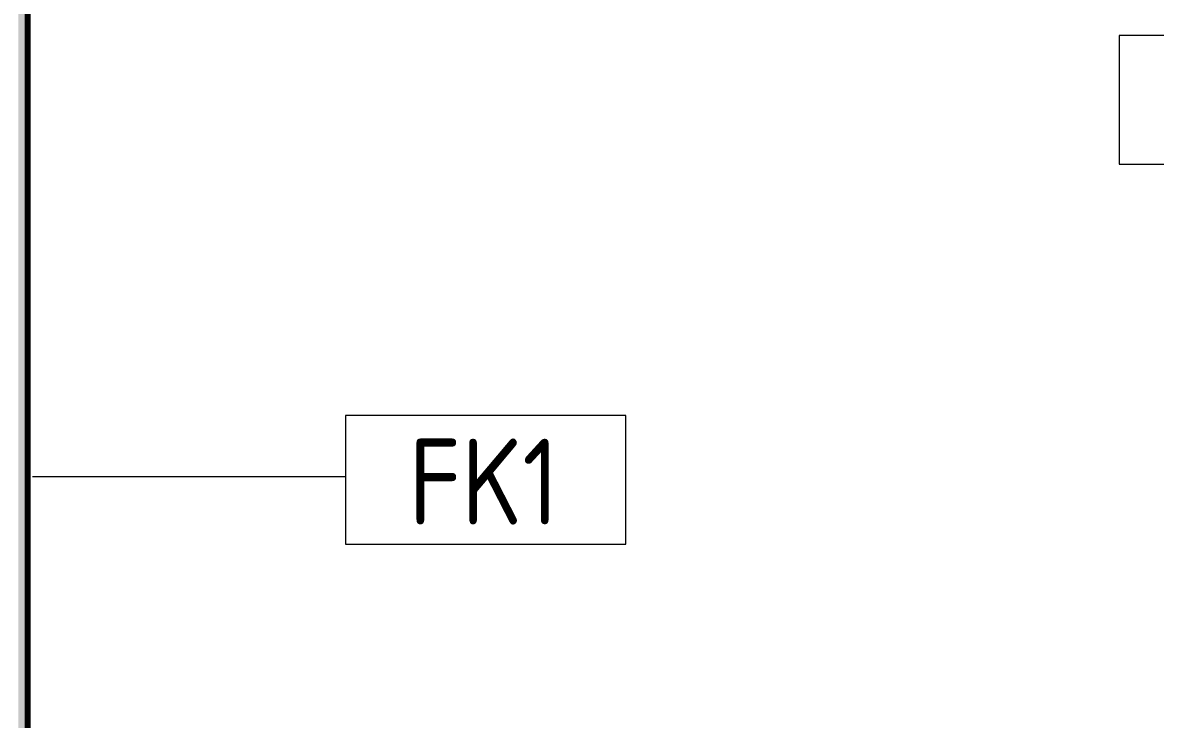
# Model space of a CAD drawing. Header units: millimetres. Extents: x 81469 to 279813, y -8553 to 29000.
# Drawn here: x 100810 to 103450, y 18982 to 20604 of the extents above; entities that cross this region are included whole.
import ezdxf

# ---------------------------------------------------------------- set-up
doc = ezdxf.new("R2010")
doc.units = ezdxf.units.MM
doc.layers.add('A-WALL-2', color=7, linetype='Continuous', lineweight=9, true_color=0xff80c0)
doc.layers.add('I-WALL-8', color=7, linetype='Continuous', lineweight=80, true_color=0xff80c0)
doc.layers.add('A-WALL-IDEN', color=7, linetype='Continuous', lineweight=9)
doc.layers.add('I-WALL', color=7, linetype='Continuous', lineweight=9)
doc.styles.add('GOST Common_1', font='GOST_Common.ttf', dxfattribs={"width": 0.9, "height": 200})

# ---------------------------------------------------------------- blocks, each defined once
blk = doc.blocks.new('М_стена_0001 - Типоразмер_без рамки-25382661-План отделки стен 3 этажа в осях 23-33')
at = {"layer": 'A-WALL-IDEN'}
for p, q in [((3.258, 1.523), (-3.273, 1.523)), ((-3.273, 1.523), (-3.273, -1.477)), ((3.258, -1.477), (3.258, 1.523)), ((-3.273, -1.477), (3.258, -1.477))]:
    blk.add_line(p, q, dxfattribs=at)

msp = doc.modelspace()

# ---------------------------------------------------------------- hatches: boundary and pattern name
at = {"layer": 'I-WALL'}
h = msp.add_hatch(dxfattribs=at)
h.set_pattern_fill('FP_35', color=256, style=0, pattern_type=2)
h.set_pattern_definition([(0, (0, 0), (121.92, 30.48), [10.058, -81.382, 10.058, -81.382, -487.68]), (0, (0, 0), (121.92, 30.48), [-182.88, 10.058, -172.822, 10.058, -81.382, -213.36]), (0, (0, 0), (121.92, 30.48), [-457.2, 10.058, -50.902, 10.058, -142.342]), (120, (45.72, 15.24), (-87.356454, 90.345817), [10.058, -81.382, 10.058, -81.382, -487.68]), (120, (45.72, 15.24), (-87.356454, 90.345817), [-182.88, 10.058, -172.822, 10.058, -81.382, -213.36]), (120, (45.72, 15.24), (-87.356454, 90.345817), [-457.2, 10.058, -50.902, 10.058, -142.342]), (240, (60.96, 76.2), (-34.563546, -120.825817), [10.058, -81.382, 10.058, -81.382, -487.68]), (240, (60.96, 76.2), (-34.563546, -120.825817), [-182.88, 10.058, -172.822, 10.058, -81.382, -213.36]), (240, (60.96, 76.2), (-34.563546, -120.825817), [-457.2, 10.058, -50.902, 10.058, -142.342])])
h.paths.add_polyline_path([(100800, 13900), (100820, 13900), (100820, 21150), (100800, 21150), (100800, 15459.5)])

# ---------------------------------------------------------------- linework, layer by layer
at = {"layer": 'A-WALL-2'}
msp.add_line((100820, 21129), (100820, 13920), dxfattribs=at)
at = {"layer": 'A-WALL-IDEN'}
msp.add_line((100832.8, 19547.8), (101562.4, 19547.8), dxfattribs=at)
at = {"layer": 'I-WALL-8'}
msp.add_line((100821, 21129), (100821, 13920), dxfattribs=at)

# ---------------------------------------------------------------- block references
at = {"layer": 'A-WALL-IDEN', "xscale": 99.99999999999993, "yscale": 99.99999999999993, "zscale": 99.99999999999993}
for p in [(103692.8, 20422.4), (101889.7, 19537.4)]:
    msp.add_blockref('М_стена_0001 - Типоразмер_без рамки-25382661-План отделки стен 3 этажа в осях 23-33', p, dxfattribs=at)

# ---------------------------------------------------------------- texts
at = {"layer": 'A-WALL-IDEN', "insert": (101709.5, 19635.4), "char_height": 200, "width": 447.342, "attachment_point": 1, "style": 'GOST Common_1'}
msp.add_mtext('FK1', dxfattribs=at)

doc.saveas('drawing.dxf')
